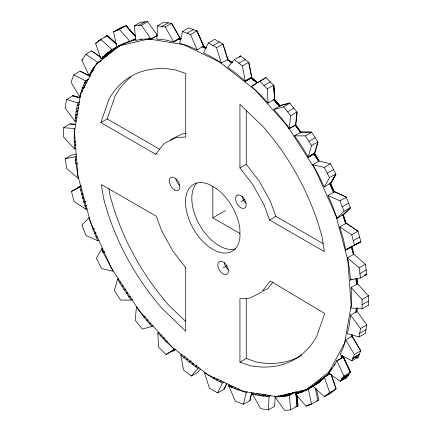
<?xml version="1.0" encoding="UTF-8"?>
<svg xmlns="http://www.w3.org/2000/svg" width="432" height="432" viewBox="0 0 432 432"><rect width="100%" height="100%" fill="white"/><g stroke="black" fill="none" stroke-linecap="round" stroke-linejoin="round"><path stroke-width="0.65" d="M351.113 287.512L351.551 298.15L351.41 305.057L350.962 307.984L362.043 308.831L362.081 299.446L351.113 287.512L357.415 283.873L356.929 278.397M368.345 305.483L368.383 295.499M74.606 149.029L74.126 138.38L74.682 128.245L74.671 128.515L63.612 127.753L63.617 137.165L74.606 149.029L75.751 148.37M63.612 127.753L69.925 123.817L75.708 124.227M357.059 307.903L356.854 311.434L350.546 315.074L349.407 324.724L347.242 333.644L359.046 336.944L365.353 333.304L366.844 324.61M76.205 120.755L75.06 121.414L76.097 111.969L77.247 105.77L78.062 102.956L79.785 101.963M74.493 131.755L80.525 94.327L95.564 65.151L96.698 63.812L119.756 45.695L148.106 39.128L151.006 38.961L157.486 35.332M254.146 393.007L252.428 393.995L260.685 408.721L268.342 409.914L269.077 396.517L270.794 395.523M275.162 396.895L274.644 406.274L268.342 409.914M157.577 25.78L165.24 26.989L171.542 23.35L180.117 38.313L171.79 23.398L163.885 22.14L157.577 25.78L156.821 39.15L165.11 39.884L173.815 41.953L180.117 38.313L181.381 38.615M273.91 109.485L280.211 105.845L274.612 99.781L273.861 85.423L265.966 77.528L251.386 86.416L259.994 94.424L268.078 103.01L274.379 99.371L279.871 105.629L289.64 102.929L296.919 111.985L295.591 125.086L289.283 128.725L290.617 115.625L283.565 106.844L273.91 109.485L281.929 118.832L289.3 128.558L295.607 124.918L295.807 125.199M356.713 311.251L356.729 307.984M79.861 97.988L72.776 95.904L66.469 99.544L65.059 107.995L75.06 121.414M335.966 174.35L330.588 183.74L335.966 174.35L330.572 163.793L318.919 161.017M351.589 336.911L352.01 334.4M355.639 312.692L356.4 308.146M359.046 336.944L360.499 328.525L350.546 315.074M72.776 95.904L72.824 95.639L79.915 97.74L72.824 95.639M356.335 312.282L357.242 307.989M251.861 392.537L249.988 400.675L243.427 404.228L235.408 401.236L228.69 385.76L229.835 385.101M80.838 96.055L79.688 96.719L82.22 88.495L84.478 83.009L85.676 80.892L88.544 79.234M243.427 404.228L246.235 392.38L247.379 391.721M249.734 400.588L251.651 392.483M352.48 334.838L352.026 336.258L345.719 339.898L343.202 347.836L340.011 354.78L351.907 360.742L358.209 357.102L360.736 350.6L351.972 335.831L351.648 336.971M206.075 47.509L203.774 46.478L197.089 30.991L188.811 27.88L182.504 31.52L179.68 43.351L188.449 46.073L197.149 49.82L203.45 46.181L206.064 47.471M118.8 278.456L117.65 279.121L114.318 290.428L120.56 300.078L131.296 300.1L132.446 299.435M308.162 156.973L311.558 145.546L317.86 141.907L318.055 142.22L314.642 153.63L308.335 157.27L308.162 156.973L314.464 153.333L317.86 141.907L311.423 131.949L300.548 131.927L295.688 125.982M308.335 157.27L314.685 153.479M100.845 122.585L108.972 99.284A163.474 94.381 60 0 1 175.262 69.908L185.722 73.499L185.722 137.057L176.035 137.468L164.036 143.559L155.714 154.262L100.845 122.585L107.152 118.94L115.274 95.645A163.474 94.381 60 0 1 130.918 77.015M119.734 45.23L116.537 47.623C112.061 49.939 109.21 54.205 105.224 57.029M351.907 360.742L354.348 354.478L360.655 350.838L352.026 336.258M90.299 76.156L80.174 71.059L73.775 74.925L70.994 82.161L79.688 96.719M87.016 81.945L84.721 83.268L85.676 80.892M358.209 357.102L357.82 358.02L356.627 357.415L357.82 358.02M100.364 56.911L91.741 50.83L85.93 54.281L81.864 60.086L88.987 75.325L92.945 68.591L96.19 64.784M226.957 383.524L224.154 389.383L217.588 392.882L209.444 388.184L204.331 372.449L213.386 378.319L219.677 381.758L222.372 382.957L224.089 381.964M84.721 83.268L85.828 80.968L88.123 79.645M217.588 392.882L222.372 382.957M223.895 389.243L226.708 383.4M232.416 62.667L227.891 59.735L223.058 44.156L214.655 39.285L208.348 42.925L203.542 52.839L212.533 57.483L221.287 63.018L227.837 59.546M343.197 356.713L343.294 357.026L336.874 360.736L332.986 367.249L328.385 372.832L340.238 381.197L346.545 377.557L350.487 371.984L343.305 356.524L342.565 357.847M342.23 355.833L341.015 358.144L342.403 355.833M314.464 153.333L319.064 161.055L312.763 164.695L318.902 175.84L324.205 186.959L329.497 177.665L335.804 174.02L330.448 183.433L334.368 191.862L328.061 195.502L332.948 207.052L336.933 218.333L343.208 214.623L343.364 215.028M107.487 55.269L108.616 53.595L110.603 52.099M340.546 359.035L342.733 355.876M340.238 381.197L343.937 376.007L350.239 372.368L343.175 357.097M96.341 64.6L97.924 62.467L101.326 60.502M207.749 374.657L243.659 391.5L276.091 396.581L277.592 396.533L305.878 389.977L329.233 371.65L344.682 342.83L351.14 305.527L347.836 260.199L335.988 215.816L315.392 169.587L287.804 126.662M346.545 377.557L346.124 378.108M272.9 282.096L267.948 288.468L263.147 290.903M330.151 373.81C323.779 376.634 318.676 383.778 312.854 386.068L324.437 396.727L330.739 393.088L336.166 388.805L331.285 374.56M116.413 43.745L107.357 35.435L100.705 39.328L95.634 43.378L100.958 58.844L106.38 53.681L116.537 47.623M108.616 53.595L106.385 56.225M85.93 54.281L97.924 62.467M239.134 57.256L240.376 55.809L248.913 62.483L251.748 77.684L257.688 82.777L258.795 82.075M234.328 59.643L227.696 67.333L236.628 73.764L245.441 81.324L251.748 77.684L248.654 62.273L242.352 65.918L234.328 59.643L240.635 56.003L239.803 56.965M181.888 354.262L180.738 354.926L183.584 369.954L191.349 376.024L197.98 368.329L199.13 367.67M191.349 376.024L197.651 372.384L200.556 369.014M104.296 55.739C109.949 52.974 114.329 48.098 119.864 45.49M336.933 218.333L344.018 211.334L350.325 207.695L346.135 196.862L334.066 191.452L332.359 187.542M351.551 246.418L345.713 249.777L345.784 250.085L343.256 238.567L339.779 226.978L346.086 223.339L343.148 214.78L350.325 207.695L350.46 208.067L343.267 215.125M108.232 52.531L110.036 50.944L116.343 47.304M104.917 37.373L107.012 35.689L116.483 44.339M329.211 373.07L312.185 386.338M324.437 396.727L329.702 392.585L336.004 388.946L330.934 374.096M315.754 383.33L316.807 382.601M317.86 381.872L323.59 378.443M320.371 380.138L329.989 373.475M120.047 45.085L116.861 47.039L113.476 31.795L119.783 28.156L126.23 25.655L135.637 36.482L126.23 25.655M158.971 332.257L157.826 332.915L158.609 347.101L166.018 354.499L175.311 349.321M175.565 349.564L172.822 351.329L172.573 351.097M315.284 384.869C309.096 388.832 302.594 392.321 295.466 393.973L306.158 406.231L311.596 404.136L318.897 400.048L316.327 388.616M313.454 386.014L314.582 385.285M116.78 47.45L118.616 46.283M259.897 81.378L265.966 77.528M166.018 354.499L174.296 349.25L166.136 341.69L157.826 332.915M172.325 350.86L175.084 349.11M318.989 382.531L319.297 382.552M113.724 50.566L102.46 57.1M98.528 41.078L101.477 39.361M113.476 31.795L116.824 30.499L123.228 26.822M98.447 41.148L100.165 40.154M116.824 30.499L123.325 26.784M117.023 30.424L119.518 29.435L125.825 25.796L135.243 36.59M95.634 43.378L97.357 42.385M151.006 38.961L143.219 39.101L135.67 40.408L134.336 25.871L140.643 22.232L147.928 21.6M134.336 25.871L138.343 25.526L144.644 21.886M138.343 25.526L141.394 25.25L147.701 21.611L157.437 35.5M81.864 60.086L82.998 59.427M110.036 50.944L120.301 45.052M118.53 46.359L120.355 45.279M118.994 46.116L124.124 43.254M120.712 45.279L124.978 42.827M106.38 53.681L112.687 50.042M106.072 53.935L112.617 50.112M118.724 45.83L125.593 43.173L128.077 41.785M125.593 43.173L128.92 41.542M102.314 57.235L108.697 53.536M127.769 42.201L130.221 41.704L135.956 38.394M100.958 58.844L107.341 55.415M97.799 62.629L100.64 60.993M97.945 62.732L100.915 60.939M96.698 63.812L98.42 62.818M161.924 26.471L168.232 22.831M140.589 39.604L141.847 38.934M93.069 68.418L94.77 67.435M92.945 68.591L94.651 67.608M91.687 70.886L93.388 69.903M91.622 70.972L93.328 69.989M147.938 39.166L149.089 38.507M90.067 73.073L92.335 71.761M149.893 39.134L151.13 39.139L156.859 35.829M88.987 75.325L90.693 74.342M84.478 83.009L85.622 82.35M84.386 83.219L86.103 82.226M83.468 85.871L85.757 84.548M82.307 88.279L84.596 86.956M82.269 88.398L84.564 87.075M82.22 88.495L84.515 87.172M81.421 91.276L82.566 90.612M81.302 91.697L82.447 91.039M182.504 31.52L187.056 33.232L193.358 29.592M173.48 41.72L179.788 38.081L181.094 38.318M165.24 26.989L173.583 41.899L180.009 38.119M187.056 33.232L190.528 34.528L196.83 30.888L203.774 46.478L197.089 30.991M77.247 105.77L79.537 104.447M76.82 108.848L78.538 107.854M76.14 111.721L77.857 110.727M76.124 111.85L77.846 110.857M76.097 111.969L77.819 110.975M75.821 115.015L77.539 114.021M75.811 115.144L77.528 114.151M75.784 115.268L77.506 114.275M75.244 118.109L76.961 117.121M75.233 118.249L76.955 117.256M75.211 118.373L76.928 117.38M208.348 42.925L212.971 45.603L219.272 41.963M212.971 45.603L216.497 47.639L222.799 43.999L227.891 59.735L227.275 59.465L231.628 62.856M74.347 142.133L75.492 141.475M74.342 142.274L75.492 141.61M74.293 145.741L76.016 144.747M76.345 156.114L75.195 156.773L75.384 160.007L78.316 178.454L66.658 168.464L65.291 158.706L71.593 155.066L76.216 154.165M238.88 63.202L245.182 59.562M75.384 160.007L76.529 159.343M75.411 160.159L76.556 159.494M75.416 160.304L76.561 159.64M75.962 163.631L77.112 162.972M75.978 163.777L77.123 163.118M76.01 163.933L77.155 163.269M245.171 80.941L251.478 77.301L257.504 82.615M242.352 65.918L245.209 81.124L251.51 77.479M245.403 81.124L251.71 77.485M251.386 86.416L255.971 83.77M87.248 208.683L86.103 209.342L74.147 201.566L71.447 191.452L81.205 185.987M71.447 191.452L81.216 186.23M86.103 209.342L80.784 190.625L81.934 189.961M259.659 81.167L263.995 85.504L270.302 81.864M81.821 194.249L82.966 193.585M81.853 194.368L83.003 193.703M268.078 103.01L267.311 88.808L273.618 85.169L274.612 99.781L273.861 85.423M155.714 154.262L156.859 153.598M82.593 197.748L83.743 197.089M82.647 197.905L83.792 197.246M82.679 198.061L83.824 197.397M82.728 198.218L83.873 197.554M82.76 198.369L83.911 197.71M83.873 201.814L85.018 201.15M83.911 201.965L85.055 201.307M83.959 202.122L85.104 201.463M83.997 202.279L85.147 201.614M84.893 205.843L86.044 205.184M84.947 205.999L86.098 205.34M84.991 206.156L86.135 205.492M283.565 106.844L289.872 103.205L279.941 105.71M287.561 111.829L293.868 108.189M99.036 240.149L97.891 240.808L96.277 237.362L92.983 229.268L94.133 228.604M93.053 229.424L94.198 228.76M290.617 115.625L296.919 111.985L297.14 112.271L295.79 125.356L300.893 132.203L294.586 135.842L301.579 145.962L308.378 157.118M94.743 233.302L95.893 232.637M94.802 233.458L95.947 232.794M96.277 237.362L97.421 236.704M239.927 167.935L239.927 104.387L263.569 127.186A163.474 94.381 60 0 1 322.159 237.557L324.405 251.651L269.568 219.991L264.033 204.887L252.763 184.529L239.927 167.935L246.235 164.295L246.235 110.111M104.479 251.77L103.334 252.428L101.682 248.897L96.341 258.331L101.585 268.558L113.087 271.269L103.124 252.499L101.612 249.016L102.827 248.233M103.205 252.65L104.35 251.986M294.586 135.842L305.321 135.891L311.629 132.251L300.742 132.203L300.548 131.927M103.275 252.801L104.42 252.142M305.321 135.891L308.858 141.372L315.16 137.727M308.2 156.838L314.507 153.198L318.929 160.823M212.841 186.554L212.841 217.831L225.45 210.551M240.851 201.658L244.868 199.341M117.65 279.121L119.707 282.771L120.857 282.107M312.763 164.695L324.27 167.432L330.572 163.793M119.707 282.771L121.986 286.173L123.136 285.509M121.986 286.173L124.097 289.699L125.242 289.04M124.097 289.699L125.339 289.181M124.195 289.84L125.426 289.327M329.497 177.665L327.235 173.237L333.536 169.598M124.281 289.985L126.544 293.171L127.694 292.513M126.544 293.171L127.791 292.648M126.641 293.312L127.883 292.793M126.733 293.458L128.828 296.789L129.978 296.125M128.828 296.789L130.075 296.26M128.93 296.924L130.167 296.406M324.205 186.959L330.507 183.319L332.311 187.429M269.568 219.991L275.87 216.351L323.125 243.632M223.09 267.943L227.108 265.626M328.061 195.502L339.979 200.869L346.286 197.23L334.066 191.452M153.122 325.771L151.978 326.43L142.344 329.098L135.286 320.323L136.393 306.941L143.959 317.093L145.103 316.429M143.959 317.093L145.211 316.553M344.018 211.334L342.268 206.809L348.575 203.17M146.891 320.452L148.036 319.793M144.067 317.218L149.488 323.752L150.638 323.087M160.261 335.696L161.406 335.038M160.375 335.81L161.525 335.146M160.488 335.934L161.633 335.27M163.021 338.359L164.165 337.694M163.247 338.58L164.392 337.916M167.173 340.913L165.91 341.469M339.779 226.978L351.734 234.803L358.042 231.163L345.821 222.917L342.765 215.093M345.713 249.777L354.483 245.246L353.29 240.727L359.597 237.087L358.042 231.163L345.821 222.917M345.784 250.085L352.199 246.386L352.021 246.137L352.085 246.445L360.871 241.936L359.597 237.087M354.483 245.246L360.79 241.607L354.434 244.89M353.641 254.081L365.434 264.244L366.811 274.309L360.509 277.949L350.546 279.801L349.477 269.141L347.485 257.85L353.792 254.21L352.199 246.386M180.738 354.926L183.589 357.512L185.306 356.524M186.37 359.597L187.52 358.938M183.589 357.512L186.462 359.667L187.612 359.003M186.462 359.667L189.054 361.897L190.771 360.909M189.054 361.897L190.89 360.99M189.173 361.984L191.009 361.093M189.292 362.086L190.555 361.508M189.41 362.167L191.246 361.276M189.529 362.27L192.186 364.095L193.331 363.436M192.186 364.095L193.45 363.528M360.509 277.949L359.132 267.883L365.434 264.244M192.305 364.192L193.568 363.614M192.424 364.273L193.687 363.706M192.542 364.37L195.275 366.574L196.997 365.585M195.275 366.574L196.544 365.99M195.399 366.655L196.663 366.088M359.91 273.591L366.212 269.951M350.546 279.801L351.697 279.142M352.172 279.126L350.455 280.114L351.724 279.434M239.927 362.156L250.414 365.753A163.474 94.381 60 0 0 316.705 336.377L324.691 313.475L270.308 280.957L261.641 292.108L249.642 298.193L239.927 298.604L239.927 362.156L246.235 358.517L256.716 362.113A163.474 94.381 60 0 0 301.936 355.142M213.386 378.319L214.531 377.66M213.505 378.378L214.655 377.719M213.629 378.459L214.774 377.795M216.529 379.879L217.674 379.22M216.648 379.955L218.371 378.961M362.081 299.446L368.388 295.807L357.259 283.435L357.08 280.093M219.677 381.758L221.4 380.765M362.059 304.765L368.361 301.126M362.043 308.831L368.35 305.186M246.235 392.38L237.465 389.68L228.776 385.954L229.921 385.295M228.776 385.954L231.449 386.996L232.6 386.332M231.487 387.315L233.204 386.327M231.606 387.358L233.323 386.365M231.725 387.418L233.447 386.424M234.576 388.39L235.721 387.725M237.465 389.68L238.61 389.016M237.584 389.713L238.729 389.048M237.703 389.767L238.847 389.102M243.394 391.711L244.544 391.052M360.499 328.525L366.806 324.886L356.74 310.991M359.672 333.299L365.98 329.659M252.428 393.995L255.301 394.832L258.169 393.179M255.301 394.832L258.007 395.156L260.302 393.833M258.007 395.156L260.793 395.815L263.66 394.162M260.793 395.815L263.774 394.168M260.906 395.825L263.887 394.195M261.025 395.852L263.563 395.993L265.858 394.67M263.563 395.993L265.966 394.675M263.671 395.998L266.08 394.697M263.79 396.02L266.425 396.511L268.72 395.183M266.425 396.511L268.828 395.183M266.533 396.511L268.942 395.204M336.911 360.823L343.219 357.183M297.092 395.507L298.091 406.091L296.957 406.242L290.655 409.882L284.51 410.4L274.882 396.695L276.707 396.889L278.532 395.885M276.707 396.889L278.645 395.896M276.923 396.884L279.196 396.587L280.919 395.599M279.196 396.587L282.269 394.907M334.093 365.24L335.237 364.576M279.304 396.592L281.81 396.625L285.347 394.616M281.81 396.625L286.13 394.27M282.02 396.603L286.438 394.227M282.231 396.587L286.783 394.211M282.668 396.544L286.891 394.211M282.879 396.522L284.332 396.144L288.344 393.827M284.332 396.144L288.554 393.806M284.434 396.128L288.668 393.8M284.656 396.117L289.607 393.395M331.123 369.441L332.267 368.777M285.023 396.041L289.867 393.374M285.196 396.036L289.975 393.368M330.145 370.467L331.29 369.803M329.967 370.705L331.112 370.04M285.385 396.014L286.994 396.009L292.248 393.007M329.033 371.806L330.383 370.985M286.994 396.009L292.356 393.001M352.939 358.036L359.246 354.397M287.199 395.977L292.745 392.893M352.825 358.322L359.132 354.683M287.588 395.869L293.765 392.531M352.739 358.549L359.089 354.796M352.717 358.603L359.019 354.964M328.509 372.67L329.654 372.006M328.385 372.832L330.107 371.844M288.036 395.842L289.391 395.464L294.548 392.483M295.466 393.973L301.201 390.663M323.055 378.691L324.367 377.903M297.313 393.649L303.043 390.339M322.909 378.853L324.059 378.189M297.502 393.568L303.237 390.258M299.43 392.726L303.512 390.382M320.836 380.392L323.125 379.064M299.695 392.645L304.663 389.831M301.66 392.143L305.375 390.037M302.033 391.997L310.43 387.234L312.887 386.375L306.401 390.101M318.967 382.244L320.269 381.456M302.605 391.77L311.904 386.402L310.284 387.115M305.878 389.977L314.712 384.988M314.863 384.809L320.593 381.505M312.687 386.17L318.584 382.757M315.7 384.658L318.152 383.216M342.608 377.843L348.916 374.204M342.133 378.502L348.44 374.863M341.933 378.788L348.235 375.149M341.89 378.848L348.197 375.208M341.728 379.075L348.035 375.435M340.373 381.019L346.68 377.379M306.158 406.231L308.453 404.908M308.038 405.481L309.955 404.411M308.486 405.313L310.775 403.99M326.711 394.929L333.018 391.289M310.802 387.11L312.887 385.954M77.674 187.477L81.135 185.695M170.343 139.914L182.336 133.828L186.214 133.666M313.432 385.684L314.96 385.025M316.656 400.966L317.903 400.496L315.274 388.454M157.156 35.64L157.653 35.5M130.831 40.954L135.918 39.771M65.291 158.706L75.195 156.773M364.948 274.655L366.811 274.309L366.849 274.628L364.981 274.973M364.981 274.957L366.849 274.628M132.721 39.652L135.907 39.128M295.72 406.339L296.957 406.242L295.699 391.824M266.652 396.527L269.077 396.517M69.919 124.114L75.703 124.513M181.019 39.382L179.075 39.074L180.09 39.344M149.483 39.069L183.524 44.631L219.542 61.987L255.123 89.98L286.47 124.945L289.3 128.558M66.469 99.544L78.062 102.956M97.891 240.808L85.984 235.499L81.907 225.002L89.046 217.868L88.938 217.555L92.983 229.268M228.69 385.76L231.449 386.996M203.531 46.37L202.781 46.03L206.134 47.947M201.911 46.742L206.145 48.757M80.077 71.285L90.196 76.356M73.775 74.925L85.828 80.968M202.225 46.364L205.751 48.211M228.307 59.999L231.995 62.316M232.276 62.856L227.718 60.291M107.152 118.94L159.683 149.272M212.841 217.831L239.927 233.474M195.518 366.752L197.98 368.329M207.468 374.479L172.066 347.085L139.25 310.77M91.606 51.008L100.78 57.456M101.855 58.217L102.935 58.973M101.979 58.05L103.059 58.811M246.186 203.375L243.443 200.162L241.963 195.912M250.781 77.809L257.116 82.755M256.754 82.841L251.273 78.295L253.773 80.498M347.485 257.85L359.132 267.883M100.705 39.328L112.169 49.799M185.76 321.57L168.415 304.841A163.474 94.381 60 0 1 109.825 194.465L108.896 188.649M263.995 85.504L267.311 88.808M149.488 323.752L151.978 326.43M273.191 99.457L279.353 106.331M119.518 29.435L130.221 41.704M273.883 99.711L279.445 106.24M296.136 125.815L298.291 128.347L300.402 131.776M274.126 99.317L280.06 106.661M246.235 164.295L259.065 180.889L270.34 201.247L275.87 216.351M185.722 267.689L172.913 251.132L161.644 230.774L156.33 216.27L101.358 184.534L103.523 198.104A163.474 94.381 60 0 0 162.108 308.48L185.722 331.252L185.722 267.311M129.022 297.07L131.296 300.1M295.591 125.086L295.79 125.356L295.218 124.745L300.629 133.105M139.012 310.457L111.348 267.997L90.472 221.972M288.133 127.181L289.283 128.725M300.742 132.203L300.942 132.484M141.394 25.25L151.13 39.139M308.858 141.372L311.558 145.546M313.799 153.463L318.73 161.082M318.357 161.006L313.843 153.662L315.835 157.086M345.719 339.898L354.348 354.478M324.27 167.432L327.235 173.237M101.612 249.016L103.334 252.428M343.294 357.026L350.363 372.173M336.874 360.736L343.937 376.007M329.562 183.454L333.639 192.526M190.528 34.528L197.149 49.82M329.805 183.173L333.709 192.445M343.327 215.298L344.644 218.425L345.865 223.528M330.232 183.076L334.017 192.748M339.979 200.869L342.268 206.809M90.342 221.611L77.863 175.527L74.477 132.073M324.416 377.12L329.702 392.585M216.497 47.639L221.287 63.018M342.938 214.591L345.438 223.965M351.454 246.499L353.695 254.902M351.734 234.803L353.29 240.727M351.351 246.548L352.901 253.055M308.281 388.924L311.596 404.136M80.071 186.894L80.784 190.625M224.294 262.694L224.321 262.942A7.43 4.288 60 0 0 228.037 269.379M296.714 391.538L296.903 393.525M296.579 392.256L296.703 393.574M296.822 394.897L297.869 406.123M295.85 391.781L297.178 406.215M289.391 395.464L290.655 409.882M355.919 278.23L356.405 284.893M357.259 283.435L357.275 283.721M356.978 278.386L357.043 279.677M356.206 278.176L356.47 284.877M356.611 278.494L356.632 284.332M246.235 298.312L246.235 358.517M179.518 185.333A7.43 4.288 60 0 1 175.802 178.897M235.397 248.935A38.637 22.307 60 0 1 199.989 225.634A38.637 22.307 60 0 1 196.906 183.022M237.136 195.221L236.304 195.998A7.43 4.288 60 0 0 237.136 203.801A7.43 4.288 60 0 0 243.481 208.429L244.571 208.094A7.43 4.288 60 0 0 244.571 199.514A7.43 4.288 60 0 0 237.136 195.221M216.173 188.444L209.039 184.399A38.637 22.307 60 0 0 185.555 203.726A38.637 22.307 60 0 0 211.88 248.81A38.637 22.307 60 0 0 239.954 237.341L239.895 229.068A38.637 22.307 60 0 0 216.173 188.444M174.571 189.967L173.21 188.973A7.43 4.288 60 0 1 169.495 179.399A7.43 4.288 60 0 1 175.932 178.821L177.196 180.16A7.43 4.288 60 0 1 179.647 188.395A7.43 4.288 60 0 1 174.571 189.967M116.257 43.864L107.185 35.564L116.224 43.886M228.166 269.303L227.642 267.538A7.43 4.288 60 0 0 221.735 261.295A7.43 4.288 60 0 0 217.836 264.908L218.02 266.582A7.43 4.288 60 0 0 224.451 274.585A7.43 4.288 60 0 0 228.166 269.303"/></g></svg>
